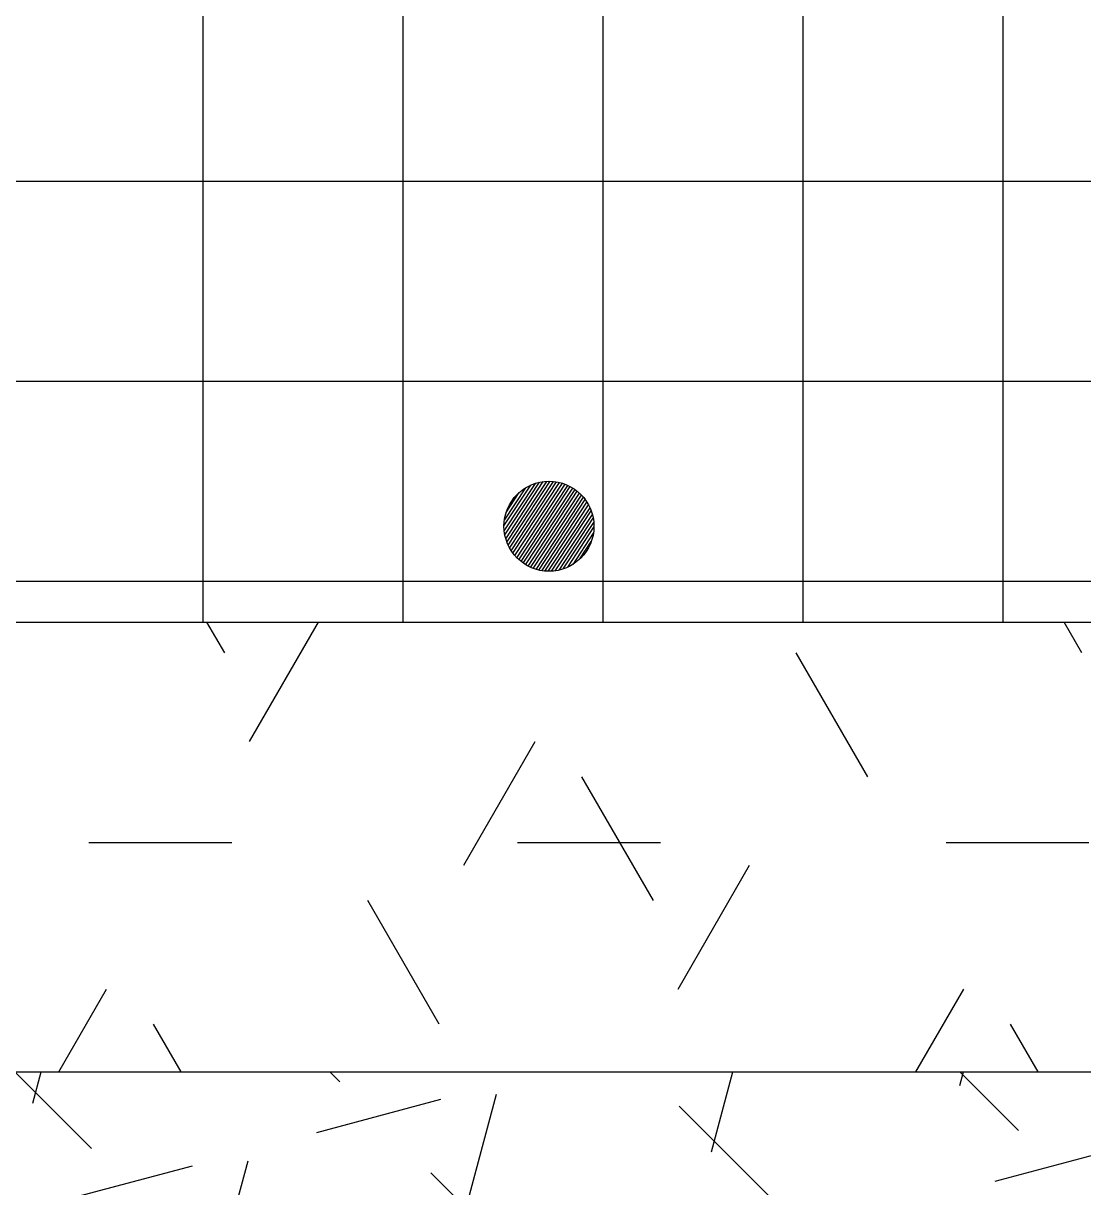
# Model space of a CAD drawing. Extents: x 941299 to 942979, y 2579300 to 2579597.
# Drawn here: x 941874.5 to 941880.39, y 2579401.24 to 2579407.71 of the extents above; entities that cross this region are included whole.
import ezdxf

# ---------------------------------------------------------------- set-up
doc = ezdxf.new("R2010")
doc.units = 0
doc.layers.get('0').update_dxf_attribs({"linetype": 'CONTINUOUS'})
doc.layers.add('fz', color=7, linetype='CONTINUOUS')
doc.layers.add('绿化工程', color=3, linetype='CONTINUOUS')

# ---------------------------------------------------------------- blocks, each defined once
blk = doc.blocks.new('*X93')
at = {"color": 0}
for p, q in [((122538.8109, 22768.9432), (122538.8262, 22768.9585)), ((122538.8211, 22768.9181), (122538.8596, 22768.9565)), ((122538.8314, 22768.893), (122538.8855, 22768.9471)), ((122538.8416, 22768.8679), (122538.9039, 22768.9301)), ((122538.8519, 22768.8428), (122538.9223, 22768.9132)), ((122538.8622, 22768.8177), (122538.934, 22768.8895)), ((122538.8724, 22768.7926), (122538.939, 22768.8592)), ((122538.8827, 22768.7675), (122538.9441, 22768.8289)), ((122539.1766, 22768.4251), (122539.1885, 22768.4369)), ((122539.1957, 22768.4088), (122539.2218, 22768.4348)), ((122539.2148, 22768.3926), (122539.2443, 22768.422)), ((122540.297, 22768.308), (122540.409, 22768.42)), ((122540.2996, 22768.3459), (122540.367, 22768.4134)), ((122539.2339, 22768.3763), (122539.2639, 22768.4063)), ((122540.338, 22768.3136), (122540.4352, 22768.4109)), ((122540.4251, 22768.3654), (122540.4614, 22768.4017)), ((122539.253, 22768.3601), (122539.2836, 22768.3906)), ((122539.2721, 22768.3438), (122539.2955, 22768.3671)), ((122539.2912, 22768.3275), (122539.3011, 22768.3373)), ((122539.7459, 22768.1811), (122539.8075, 22768.2427)), ((122539.782, 22768.1819), (122539.8387, 22768.2386)), ((122539.7098, 22768.1804), (122539.7595, 22768.2301)), ((122539.8181, 22768.1826), (122539.858, 22768.2225)), ((122539.8542, 22768.1834), (122539.8773, 22768.2065)), ((122539.8903, 22768.1841), (122539.8966, 22768.1904))]:
    blk.add_line(p, q, dxfattribs=at)
blk = doc.blocks.new('dys')
at = {"layer": '绿化工程'}
h = blk.add_hatch(dxfattribs=at)
h.set_pattern_fill('ANSI31', color=256, scale=0.125, angle=11.67088, style=0)
h.set_pattern_definition([(56.671, (-0.010706, -0.052255), (-0.0130551, 0.0085851), [])])
edge = h.paths.add_edge_path()
edge.add_arc((0, 0), 0.25, 0, 360)
blk.add_circle((0, 0), 0.25, dxfattribs=at)
for centre in [(-0.0196, -0.0238), (0, 0)]:
    blk.add_arc(centre, 5.3048, 215.37363, 238.24382, dxfattribs=at)
at = {"layer": '绿化工程', "xscale": 4.999999999939511, "yscale": 5, "zscale": 5, "rotation": 11.67087918926173}
blk.add_blockref('*X93', (-577002.1007, -235434.7893), dxfattribs=at)

msp = doc.modelspace()

# ---------------------------------------------------------------- hatches: boundary and pattern name
at = {"layer": '绿化工程'}
h = msp.add_hatch(dxfattribs=at)
h.set_pattern_fill('ANSI37', color=9, scale=0.35, angle=45, style=0)
h.paths.add_polyline_path([(941846.7134, 2579409.38137), (941846.7134, 2579404.38137), (941909.2134, 2579404.38137), (941909.2134, 2579409.38137)])
h = msp.add_hatch(dxfattribs=at)
h.set_pattern_fill('HEX', color=9, scale=0.25, style=0)
h.set_pattern_definition([(0, (0, 0), (0, 1.374815), [0.79375, -1.5875]), (120, (0, 0), (-1.1906247155, -0.6874075), [0.79375, -1.5875]), (60, (0.7937, 0), (-1.1906247155, 0.6874075), [0.79375, -1.5875])])
h.paths.add_polyline_path([(941846.7134, 2579401.88137), (941846.7134, 2579404.38137), (941909.2134, 2579404.38137), (941909.2134, 2579401.88137)])
h = msp.add_hatch(dxfattribs=at)
h.set_pattern_fill('TRIANG', color=9, scale=0.15, angle=75, style=0)
h.set_pattern_definition([(135, (0, 0), (-1.38006631525, -0.36978750163), [0.714375, -0.714375]), (195, (0, 0), (-0.3697877872, -1.3800662387), [0.714375, -0.714375]), (75, (-0.69, -0.1849), (-1.01027852804, 1.0102787371), [0.714375, -0.714375])])
h.paths.add_polyline_path([(941846.7134, 2579399.62137), (941846.7134, 2579401.88137), (941909.2134, 2579401.88137), (941909.2134, 2579399.62137)])

# ---------------------------------------------------------------- linework, layer by layer
at = {"layer": 'fz', "color": 8}
for p, q in [((941784.2134, 2579404.38137), (942084.2134, 2579404.38137)), ((941784.2134, 2579401.88137), (942084.2134, 2579401.88137))]:
    msp.add_line(p, q, dxfattribs=at)

# ---------------------------------------------------------------- block references
at = {"layer": 'fz'}
msp.add_blockref('dys', (941877.41938, 2579404.91349), dxfattribs=at)

doc.saveas('drawing.dxf')
